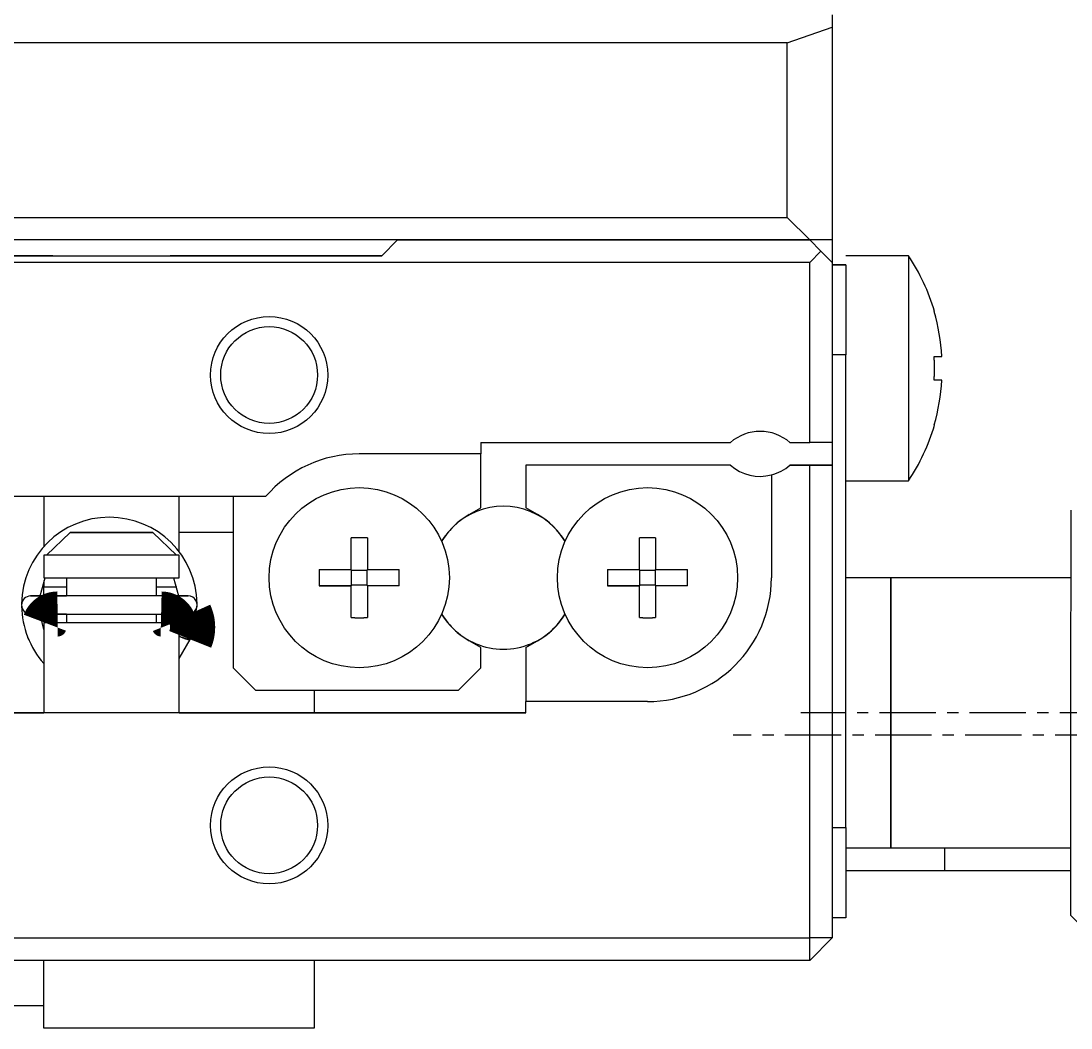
# Model space of a CAD drawing. Extents: x 93 to 296, y 41 to 278.
# Drawn here: x 135.52 to 158.83, y 180.21 to 202.58 of the extents above; entities that cross this region are included whole.
import ezdxf

# ---------------------------------------------------------------- set-up
doc = ezdxf.new("R2010")
doc.units = 0
doc.linetypes.add('CENTER', pattern=[2, 1.25, -0.25, 0.25, -0.25])
doc.layers.get('0').update_dxf_attribs({"linetype": 'CONTINUOUS'})
doc.layers.add('CENTER', color=1, linetype='CENTER')

msp = doc.modelspace()

# ---------------------------------------------------------------- linework, layer by layer
at = {"color": 7, "linetype": 'CONTINUOUS'}
for p, q in [((153.5285324188502, 202.7142195984929), (153.5285274188503, 202.439122598493)), ((152.5285204188502, 202.0948135984929), (153.5285274188503, 202.439122598493)), ((153.5285274188503, 202.439122598493), (153.5284374188502, 197.7142195984929)), ((152.5285204188502, 202.0948135984929), (114.5285204188502, 202.0955365984929)), ((152.5284464188502, 198.2142385984929), (152.5285204188502, 202.0948135984929)), ((114.5284464188502, 198.2149605984929), (152.5284464188502, 198.2142385984929)), ((152.5284464188502, 198.2142385984929), (153.0284374188502, 197.714228598493)), ((143.8784374188502, 197.7144025984929), (123.1784374188502, 197.7147965984929)), ((143.5284304188502, 197.364409598493), (143.8784374188502, 197.7144025984929)), ((143.8784374188502, 197.7144025984929), (143.5284304188502, 197.364409598493)), ((153.0284374188502, 197.714228598493), (143.8784374188502, 197.7144025984929)), ((143.8784374188502, 197.7144025984929), (153.0284374188502, 197.714228598493)), ((153.2784324188502, 197.464224598493), (153.0284374188502, 197.714228598493)), ((153.5284374188502, 197.7142195984929), (153.0284374188502, 197.714228598493)), ((153.2784324188502, 197.464224598493), (153.0284374188502, 197.714228598493)), ((153.5284374188502, 197.7142195984929), (153.5284274188503, 197.2142195984929)), ((153.0284274188502, 197.2142285984929), (153.2784324188502, 197.464224598493)), ((153.5284274188503, 197.2142195984929), (153.2784324188502, 197.464224598493)), ((153.2784324188502, 197.464224598493), (153.5284274188503, 197.2142195984929)), ((153.0284274188502, 197.2142285984929), (114.0284274188503, 197.2149695984929)), ((123.5284304188502, 197.364789598493), (143.5284304188502, 197.364409598493)), ((136.2284354188502, 197.3645485984929), (130.8284254188502, 197.3646505984929)), ((143.5284304188502, 197.364409598493), (138.8284254188502, 197.3644985984929)), ((153.0283514188502, 193.214228598493), (153.0284274188502, 197.2142285984929)), ((153.5284274188503, 197.2142195984929), (153.5283514188503, 193.2142195984929)), ((155.2200884188502, 197.364187598493), (153.8284304188502, 197.3642135984929)), ((155.2200884188502, 197.364187598493), (155.2199934188502, 192.364187598493)), ((153.8284264188502, 197.1642135984929), (153.5284264188502, 197.1642195984929)), ((153.5284264188502, 197.1642195984929), (153.8284264188502, 197.1642135984929)), ((153.8284264188502, 197.1642135984929), (153.8283884188502, 195.1642135984929)), ((155.7909874188502, 196.1227655984929), (155.7978424188502, 196.126109598493)), ((153.8281894188502, 184.664213598493), (153.8283884188502, 195.1642135984929)), ((155.7909684188502, 195.1241765984929), (155.9633404188502, 195.1241735984929)), ((155.9633304188502, 194.604173598493), (155.7909584188502, 194.604176598493)), ((155.9633304188502, 194.604173598493), (155.7909584188502, 194.604176598493)), ((155.7977944188502, 193.602243598493), (155.7909404188502, 193.6055865984929)), ((155.7977944188502, 193.602243598493), (155.7909404188502, 193.6055865984929)), ((145.7283514188502, 193.2143675984929), (145.7283474188503, 192.9643675984929)), ((145.7283514188502, 193.2143675984929), (151.2669144188502, 193.214262598493)), ((152.5897894188502, 193.2142375984929), (153.0283514188502, 193.214228598493)), ((153.5283514188503, 193.2142195984929), (153.0283514188502, 193.214228598493)), ((153.5283514188503, 193.2142195984929), (153.5283424188502, 192.7142195984929)), ((145.7283474188503, 192.9643675984929), (143.0283474188502, 192.964418598493)), ((145.7283244188502, 191.7651735984929), (145.7283474188503, 192.9643675984929)), ((146.7283424188502, 192.7143485984929), (146.7283244188502, 191.7651545984929)), ((151.2669044188502, 192.7142625984929), (146.7283424188502, 192.7143485984929)), ((151.2669044188502, 192.7142625984929), (146.7283424188502, 192.7143485984929)), ((152.5897804188502, 192.714237598493), (153.0283424188502, 192.714228598493)), ((153.0283424188502, 192.714228598493), (152.5897804188502, 192.714237598493)), ((153.0281424188502, 182.2142285984929), (153.0283424188502, 192.714228598493)), ((153.5283424188502, 192.7142195984929), (153.0283424188502, 192.714228598493)), ((153.0283424188502, 192.714228598493), (153.5283424188502, 192.7142195984929)), ((153.5283424188502, 192.7142195984929), (153.5281424188502, 182.2142195984929)), ((152.1783384188502, 192.4959995984929), (152.1782944188502, 190.214244598493)), ((153.8283354188502, 192.3642135984929), (155.2199934188502, 192.364187598493)), ((140.9492664188502, 192.0144585984929), (126.1073914188502, 192.0147405984929)), ((136.0283294188503, 192.014551598493), (136.0283084188502, 190.9063855984929)), ((139.0283054188502, 190.7929295984929), (139.0283294188502, 192.0144945984929)), ((140.2283294188502, 192.0144725984929), (140.2282564188503, 188.214472598493)), ((145.4682264188502, 191.615012598493), (145.7283244188502, 191.7651735984929)), ((146.9884164188502, 191.6149835984929), (146.7283244188502, 191.7651545984929)), ((158.8282374188502, 187.2141185984929), (158.8283234188502, 191.714118598493)), ((145.2497184188502, 191.4643765984929), (145.2479904188502, 191.4643765984929)), ((136.0826214188503, 190.714550598493), (136.6117984188502, 191.2145405984929)), ((138.4448294188503, 191.214505598493), (136.6117984188502, 191.2145405984929)), ((136.6117984188502, 191.2145405984929), (138.4448294188503, 191.214505598493)), ((138.4448294188503, 191.214505598493), (138.9739874188502, 190.7144955984929)), ((140.2283134188502, 191.214472598493), (139.0283134188502, 191.214494598493)), ((142.8482984188502, 190.394422598493), (142.8483114188502, 191.100783598493)), ((143.2083114188502, 191.1007765984929), (143.2082984188502, 190.3944155984929)), ((149.2482984188502, 190.3943005984929), (149.2483114188502, 191.1006625984929)), ((149.6083114188502, 191.1006555984929), (149.6082984188503, 190.394293598493)), ((136.0283044188502, 190.714551598493), (136.0282944188502, 190.2145515984929)), ((136.0826214188503, 190.714550598493), (136.0283044188502, 190.714551598493)), ((138.9739874188502, 190.7144955984929), (136.0826214188503, 190.714550598493)), ((139.0283044188503, 190.7144945984929), (138.9739874188502, 190.7144955984929)), ((139.0282944188502, 190.214494598493), (139.0283044188503, 190.7144945984929)), ((135.9434724188502, 189.8081255984929), (136.0537214188502, 190.2146365984929)), ((136.0282944188502, 190.2145515984929), (139.0282944188502, 190.214494598493)), ((136.5282944188503, 190.214542598493), (136.5282874188502, 189.808060598493)), ((138.5282874188502, 189.808022598493), (138.5282944188503, 190.214504598493)), ((138.9086884188502, 190.214629598493), (139.0195444188502, 189.8080645984929)), ((142.1419364188502, 190.3944355984929), (142.8482984188502, 190.394422598493)), ((142.8586704188503, 190.384049598493), (142.8482984188502, 190.394422598493)), ((142.8586634188502, 190.044794598493), (142.8586704188503, 190.384049598493)), ((142.8586704188503, 190.384049598493), (143.1979254188502, 190.384043598493)), ((143.1979254188502, 190.384043598493), (143.1979194188502, 190.044787598493)), ((143.1979254188502, 190.384043598493), (143.2082984188502, 190.3944155984929)), ((143.2082984188502, 190.3944155984929), (143.9146594188502, 190.3944025984929)), ((148.5419364188502, 190.394314598493), (149.2482984188502, 190.3943005984929)), ((149.2586704188502, 190.3839285984929), (149.2482984188502, 190.3943005984929)), ((149.2586634188502, 190.0446725984929), (149.2586704188502, 190.3839285984929)), ((149.2586704188502, 190.3839285984929), (149.5979254188502, 190.383921598493)), ((149.5979254188502, 190.383921598493), (149.5979194188502, 190.0446665984929)), ((149.5979254188502, 190.383921598493), (149.6082984188503, 190.394293598493)), ((149.6082984188503, 190.394293598493), (150.3146594188502, 190.3942805984929)), ((154.8282944188502, 190.2141945984929), (153.8282944188502, 190.2142135984929)), ((154.8281804188502, 184.214194598493), (154.8282944188502, 190.2141945984929)), ((154.8282944188502, 190.2141945984929), (154.8282374188502, 187.214194598493)), ((158.8282944188502, 190.2141185984929), (154.8282944188502, 190.2141945984929)), ((136.0282874188502, 189.808070598493), (136.0282914188502, 190.0145515984929)), ((136.0282934188502, 190.1486465984929), (136.0282914188502, 190.0145515984929)), ((136.0282914188502, 190.0145515984929), (136.5282914188502, 190.014542598493)), ((136.0282934188502, 190.1490675984929), (136.0282934188502, 190.148907598493)), ((138.5282914188502, 190.0145045984929), (138.9781204188502, 190.0144955984929)), ((142.1419294188502, 190.034435598493), (142.8482914188502, 190.0344225984929)), ((142.8482914188502, 190.0344225984929), (142.1419294188502, 190.034435598493)), ((142.8482784188503, 189.3280605984929), (142.8482914188502, 190.0344225984929)), ((142.8586634188502, 190.044794598493), (142.8482914188502, 190.0344225984929)), ((143.1979194188502, 190.044787598493), (142.8586634188502, 190.044794598493)), ((143.1979194188502, 190.044787598493), (143.2082914188502, 190.0344155984929)), ((143.2082914188502, 190.0344155984929), (143.2082784188502, 189.3280535984929)), ((143.9146524188503, 190.034402598493), (143.2082914188502, 190.0344155984929)), ((143.9146524188503, 190.034402598493), (143.2082914188502, 190.0344155984929)), ((148.5419294188502, 190.0343145984929), (149.2482914188502, 190.034300598493)), ((149.2482914188502, 190.034300598493), (148.5419294188502, 190.0343145984929)), ((149.2482784188502, 189.327939598493), (149.2482914188502, 190.034300598493)), ((149.2586634188502, 190.0446725984929), (149.2482914188502, 190.034300598493)), ((149.5979194188502, 190.0446665984929), (149.2586634188502, 190.0446725984929)), ((149.5979194188502, 190.0446665984929), (149.6082914188502, 190.034293598493)), ((149.6082914188502, 190.034293598493), (149.6082784188502, 189.3279325984929)), ((150.3146524188503, 190.0342805984929), (149.6082914188502, 190.034293598493)), ((150.3146524188503, 190.0342805984929), (149.6082914188502, 190.034293598493)), ((139.2313654188502, 189.808009598493), (135.7313654188502, 189.8080755984929)), ((135.7313654188502, 189.8080755984929), (136.5282874188502, 189.808060598493)), ((138.8813654188502, 189.808015598493), (139.2313654188502, 189.808009598493)), ((139.2703794188502, 188.8352585984929), (139.4298994188502, 189.5837285984929)), ((135.7313574188502, 189.408075598493), (139.2313574188502, 189.4080095984929)), ((136.5282794188503, 189.408060598493), (135.7313574188502, 189.408075598493)), ((136.0279344188502, 189.067065598493), (135.9431514188502, 189.4080125984929)), ((136.5282794188503, 189.408060598493), (136.5282754188502, 189.214542598493)), ((138.5282754188502, 189.214504598493), (138.5282794188503, 189.408022598493)), ((139.2313574188502, 189.4080095984929), (138.8813574188502, 189.408015598493)), ((136.0282754188502, 189.2145515984929), (136.0282374188502, 187.2145515984929)), ((139.0282754188502, 189.2144945984929), (136.0282754188502, 189.2145515984929)), ((136.5282754188502, 189.214542598493), (136.0282754188502, 189.2145515984929)), ((138.5282754188502, 189.214504598493), (136.5282754188502, 189.214542598493)), ((138.5282754188502, 189.214504598493), (136.5282754188502, 189.214542598493)), ((139.0282754188502, 189.2144945984929), (138.5282754188502, 189.214504598493)), ((139.0282374188502, 187.2144945984929), (139.0282754188502, 189.2144945984929)), ((135.6649234188503, 188.904032598493), (135.6652144188502, 188.9031255984929)), ((135.6652144188502, 188.9031255984929), (135.6662724188502, 188.8998655984929)), ((135.6662724188502, 188.8998655984929), (135.6666504188502, 188.898714598493)), ((135.6666504188502, 188.898714598493), (135.6669464188502, 188.897816598493)), ((135.6669464188502, 188.897816598493), (135.6673684188502, 188.896545598493)), ((135.6673684188502, 188.896545598493), (135.6870634188502, 188.8445015984929)), ((135.6871594188502, 188.8487855984929), (135.6867104188502, 188.8461825984929)), ((135.6867104188502, 188.8461825984929), (135.6875724188502, 188.846540598493)), ((135.6876304188503, 188.8465645984929), (135.6877504188503, 188.846614598493)), ((135.6877504188503, 188.846614598493), (135.6879134188502, 188.8466825984929)), ((139.2706914188502, 188.835886598493), (139.0282624188502, 188.908522598493)), ((139.0282814188503, 188.4232275984929), (139.2745874188502, 188.844976598493)), ((145.7282654188502, 188.6635615984929), (145.4681734188502, 188.8137325984929)), ((145.7282654188502, 188.6635615984929), (145.4681734188502, 188.8137325984929)), ((146.9883634188502, 188.8137035984929), (146.7282654188502, 188.663542598493)), ((146.7282654188502, 188.663542598493), (146.9883634188502, 188.8137035984929)), ((145.7282564188503, 188.2143675984929), (145.7282654188502, 188.6635615984929)), ((146.7282654188502, 188.663542598493), (146.7282424188502, 187.4643485984929)), ((140.2282564188503, 188.214472598493), (140.7282474188502, 187.7144625984929)), ((145.2282474188502, 187.7143775984929), (145.7282564188503, 188.2143675984929)), ((140.7282474188502, 187.7144625984929), (145.2282474188502, 187.7143775984929)), ((142.0282474188502, 187.7144375984929), (142.0282374188502, 187.2144375984929)), ((146.7282374188502, 187.2143485984929), (146.7282424188502, 187.4643485984929)), ((149.4282424188502, 187.464297598493), (146.7282424188502, 187.4643485984929)), ((149.4282424188502, 187.464297598493), (146.7282424188502, 187.4643485984929)), ((146.7282374188502, 187.2143485984929), (120.3282374188502, 187.2148505984929)), ((135.0282324188502, 187.2145705984929), (136.0282374188502, 187.2145515984929)), ((139.0282374188502, 187.2144945984929), (146.7282374188502, 187.2143485984929)), ((154.8282374188502, 187.214194598493), (154.8281804188502, 184.214194598493)), ((158.8281524188502, 182.7141185984929), (158.8282374188502, 187.2141185984929)), ((153.8281894188502, 184.664213598493), (153.8281514188502, 182.6642135984929)), ((153.8281804188502, 184.2142135984929), (154.8281804188502, 184.214194598493)), ((154.8281804188502, 184.214194598493), (158.8281804188502, 184.214118598493)), ((156.0281714188502, 183.714166598493), (156.0281804188502, 184.2141715984929)), ((153.8281714188502, 183.714213598493), (156.0281714188502, 183.714171598493)), ((156.0231714188502, 183.714171598493), (156.0281714188502, 183.714171598493)), ((156.0281714188502, 183.714171598493), (158.8281714188502, 183.7141185984929)), ((156.0281714188502, 183.714171598493), (156.0331714188502, 183.714171598493)), ((153.8281514188502, 182.6642135984929), (153.5281514188502, 182.6642195984929)), ((158.8281524188502, 182.7141185984929), (159.3281424188502, 182.214109598493)), ((114.0281424188502, 182.214969598493), (153.0281424188502, 182.2142285984929)), ((153.0281334188502, 181.7142285984929), (153.0281424188502, 182.2142285984929)), ((153.0281334188502, 181.7142285984929), (153.5281424188502, 182.2142195984929)), ((153.5281424188502, 182.2142195984929), (153.0281424188502, 182.2142285984929)), ((153.0281334188502, 181.7142285984929), (114.0281334188502, 181.714969598493)), ((136.0281044188502, 180.2145515984929), (136.0281334188502, 181.7145515984929)), ((142.0281334188502, 181.7144375984929), (142.0281044188502, 180.214437598493)), ((132.5281144188502, 180.714618598493), (136.0281144188502, 180.7145515984929)), ((142.0281044188502, 180.214437598493), (136.0281044188502, 180.2145515984929))]:
    msp.add_line(p, q, dxfattribs=at)
at = {"color": 9, "linetype": 'CONTINUOUS'}
for p, q in [((153.8283884188502, 195.1642135984929), (153.5283884188502, 195.1642195984929)), ((153.5281894188502, 184.6642195984929), (153.8281894188502, 184.664213598493)), ((156.0281714188502, 183.714294598493), (156.0281804188502, 184.213583598493))]:
    msp.add_line(p, q, dxfattribs=at)
at = {"color": 7, "linetype": 'CONTINUOUS', "const_width": 1}
for points in [[(136.0502594188502, 189.214574598493), (136.0516464188502, 189.2182265984929), (136.0573514188502, 189.2319045984929), (136.0637434188503, 189.2452705984929), (136.0708044188502, 189.258292598493), (136.0785134188502, 189.270937598493), (136.0868484188502, 189.2831745984929), (136.0957844188502, 189.2949735984929), (136.1052984188502, 189.3063065984929), (136.1153634188502, 189.3171465984929), (136.1259524188502, 189.327469598493), (136.1370364188502, 189.3372515984929), (136.1485874188502, 189.346470598493), (136.1605754188502, 189.3551075984929), (136.1729694188502, 189.363142598493), (136.1857394188502, 189.3705585984929), (136.1988524188503, 189.3773415984929), (136.2122764188502, 189.3834755984929), (136.2259804188503, 189.388948598493), (136.2399294188503, 189.3937505984929), (136.2540924188502, 189.3978705984929), (136.2684344188502, 189.4013015984929), (136.2829214188503, 189.4040355984929), (136.2975214188502, 189.406068598493), (136.3121994188503, 189.407395598493), (136.3269214188502, 189.4080145984929), (136.3322444188503, 189.408064598493)], [(138.6304704188502, 189.408020598493), (138.6444254188502, 189.407693598493), (138.6591194188502, 189.406658598493), (138.6737454188502, 189.404919598493), (138.6882684188502, 189.4024775984929), (138.7026554188502, 189.3993405984929), (138.7168724188502, 189.395514598493), (138.7308864188502, 189.3910065984929), (138.7446644188502, 189.385827598493), (138.7581744188502, 189.3799885984929), (138.7713854188502, 189.373500598493), (138.7842644188502, 189.3663775984929), (138.7967814188502, 189.3586355984929), (138.8089054188502, 189.350291598493), (138.8206074188502, 189.3413615984929), (138.8318564188502, 189.331865598493), (138.8426264188503, 189.3218255984929), (138.8528874188502, 189.311262598493), (138.8626144188502, 189.3001995984929), (138.8717814188503, 189.288662598493), (138.8803624188502, 189.276678598493), (138.8883354188502, 189.264274598493), (138.8956764188502, 189.2514795984929), (138.9023654188502, 189.2383245984929), (138.9083814188502, 189.224842598493), (138.9124484188502, 189.214520598493)], [(139.2756304188502, 188.8444325984929), (139.2876994188502, 188.874784598493), (139.2988634188502, 188.9073995984929), (139.3083794188502, 188.9405195984929), (139.3162234188502, 188.9740625984929), (139.3223784188502, 189.0079455984929), (139.3268284188502, 189.0420855984929), (139.3295654188502, 189.0763995984929), (139.3305804188503, 189.1108045984929), (139.3298744188502, 189.1452155984929), (139.3274464188502, 189.179550598493), (139.3233044188502, 189.2137235984929), (139.3174574188502, 189.2476535984929), (139.3099194188502, 189.281256598493), (139.3007084188502, 189.3144505984929), (139.2898474188502, 189.3471555984929), (139.2773614188502, 189.3792915984929), (139.2633634188502, 189.4106055984929)]]:
    msp.add_lwpolyline(points, dxfattribs=at)
at = {"color": 7, "linetype": 'CONTINUOUS'}
for points in [[(155.791, 194.604, 0), (155.791, 194.608, 0), (155.791, 194.612, 0), (155.792, 194.616, 0), (155.792, 194.62, 0), (155.792, 194.624, 0), (155.792, 194.629, 0), (155.792, 194.633, 0), (155.793, 194.637, 0), (155.793, 194.641, 0), (155.793, 194.645, 0), (155.793, 194.649, 0), (155.793, 194.653, 0), (155.793, 194.657, 0), (155.794, 194.661, 0), (155.794, 194.665, 0), (155.794, 194.669, 0), (155.794, 194.673, 0), (155.794, 194.677, 0), (155.794, 194.681, 0), (155.795, 194.685, 0), (155.795, 194.689, 0), (155.795, 194.693, 0), (155.795, 194.698, 0), (155.795, 194.702, 0), (155.795, 194.706, 0), (155.795, 194.71, 0), (155.796, 194.714, 0), (155.796, 194.718, 0), (155.796, 194.722, 0), (155.796, 194.726, 0), (155.796, 194.73, 0), (155.796, 194.734, 0), (155.796, 194.738, 0), (155.796, 194.742, 0), (155.796, 194.746, 0), (155.797, 194.75, 0), (155.797, 194.754, 0), (155.797, 194.759, 0), (155.797, 194.763, 0), (155.797, 194.767, 0), (155.797, 194.771, 0), (155.797, 194.775, 0), (155.797, 194.779, 0), (155.797, 194.783, 0), (155.797, 194.787, 0), (155.797, 194.791, 0), (155.797, 194.795, 0), (155.797, 194.799, 0), (155.797, 194.803, 0), (155.797, 194.807, 0), (155.798, 194.811, 0), (155.798, 194.815, 0), (155.798, 194.819, 0), (155.798, 194.824, 0), (155.798, 194.828, 0), (155.798, 194.832, 0), (155.798, 194.836, 0), (155.798, 194.84, 0), (155.798, 194.844, 0), (155.798, 194.848, 0), (155.798, 194.852, 0), (155.798, 194.856, 0), (155.798, 194.86, 0), (155.798, 194.864, 0), (155.798, 194.868, 0), (155.798, 194.872, 0), (155.798, 194.876, 0), (155.798, 194.88, 0), (155.798, 194.884, 0), (155.798, 194.889, 0), (155.798, 194.893, 0), (155.798, 194.897, 0), (155.798, 194.901, 0), (155.798, 194.905, 0), (155.798, 194.909, 0), (155.798, 194.913, 0), (155.798, 194.917, 0), (155.797, 194.921, 0), (155.797, 194.925, 0), (155.797, 194.929, 0), (155.797, 194.933, 0), (155.797, 194.937, 0), (155.797, 194.941, 0), (155.797, 194.945, 0), (155.797, 194.95, 0), (155.797, 194.954, 0), (155.797, 194.958, 0), (155.797, 194.962, 0), (155.797, 194.966, 0), (155.797, 194.97, 0), (155.797, 194.974, 0), (155.797, 194.978, 0), (155.796, 194.982, 0), (155.796, 194.986, 0), (155.796, 194.99, 0), (155.796, 194.994, 0), (155.796, 194.998, 0), (155.796, 195.002, 0), (155.796, 195.006, 0), (155.796, 195.01, 0), (155.796, 195.015, 0), (155.795, 195.019, 0), (155.795, 195.023, 0), (155.795, 195.027, 0), (155.795, 195.031, 0), (155.795, 195.035, 0), (155.795, 195.039, 0), (155.795, 195.043, 0), (155.794, 195.047, 0), (155.794, 195.051, 0), (155.794, 195.055, 0), (155.794, 195.059, 0), (155.794, 195.063, 0), (155.794, 195.067, 0), (155.793, 195.071, 0), (155.793, 195.075, 0), (155.793, 195.08, 0), (155.793, 195.084, 0), (155.793, 195.088, 0), (155.793, 195.092, 0), (155.792, 195.096, 0), (155.792, 195.1, 0), (155.792, 195.104, 0), (155.792, 195.108, 0), (155.792, 195.112, 0), (155.791, 195.116, 0), (155.791, 195.12, 0), (155.791, 195.124, 0)], [(143.208, 191.101, 0), (143.206, 191.101, 0), (143.203, 191.101, 0), (143.2, 191.101, 0), (143.197, 191.101, 0), (143.194, 191.101, 0), (143.191, 191.101, 0), (143.189, 191.101, 0), (143.186, 191.101, 0), (143.183, 191.101, 0), (143.18, 191.101, 0), (143.177, 191.101, 0), (143.175, 191.102, 0), (143.172, 191.102, 0), (143.169, 191.102, 0), (143.166, 191.102, 0), (143.163, 191.102, 0), (143.161, 191.102, 0), (143.158, 191.102, 0), (143.155, 191.102, 0), (143.152, 191.102, 0), (143.149, 191.102, 0), (143.146, 191.102, 0), (143.144, 191.102, 0), (143.141, 191.102, 0), (143.138, 191.102, 0), (143.135, 191.102, 0), (143.132, 191.102, 0), (143.13, 191.102, 0), (143.127, 191.102, 0), (143.124, 191.102, 0), (143.121, 191.102, 0), (143.118, 191.102, 0), (143.116, 191.103, 0), (143.113, 191.103, 0), (143.11, 191.103, 0), (143.107, 191.103, 0), (143.104, 191.103, 0), (143.101, 191.103, 0), (143.099, 191.103, 0), (143.096, 191.103, 0), (143.093, 191.103, 0), (143.09, 191.103, 0), (143.087, 191.103, 0), (143.085, 191.103, 0), (143.082, 191.103, 0), (143.079, 191.103, 0), (143.076, 191.103, 0), (143.073, 191.103, 0), (143.071, 191.103, 0), (143.068, 191.103, 0), (143.065, 191.103, 0), (143.062, 191.103, 0), (143.059, 191.103, 0), (143.056, 191.103, 0), (143.054, 191.103, 0), (143.051, 191.103, 0), (143.048, 191.103, 0), (143.045, 191.103, 0), (143.042, 191.103, 0), (143.04, 191.103, 0), (143.037, 191.103, 0), (143.034, 191.103, 0), (143.031, 191.103, 0), (143.028, 191.103, 0), (143.025, 191.103, 0), (143.023, 191.103, 0), (143.02, 191.103, 0), (143.017, 191.103, 0), (143.014, 191.103, 0), (143.011, 191.103, 0), (143.009, 191.103, 0), (143.006, 191.103, 0), (143.003, 191.103, 0), (143, 191.103, 0), (142.997, 191.103, 0), (142.995, 191.103, 0), (142.992, 191.103, 0), (142.989, 191.103, 0), (142.986, 191.103, 0), (142.983, 191.103, 0), (142.98, 191.103, 0), (142.978, 191.103, 0), (142.975, 191.103, 0), (142.972, 191.103, 0), (142.969, 191.103, 0), (142.966, 191.103, 0), (142.964, 191.103, 0), (142.961, 191.103, 0), (142.958, 191.103, 0), (142.955, 191.103, 0), (142.952, 191.103, 0), (142.95, 191.103, 0), (142.947, 191.103, 0), (142.944, 191.103, 0), (142.941, 191.103, 0), (142.938, 191.102, 0), (142.935, 191.102, 0), (142.933, 191.102, 0), (142.93, 191.102, 0), (142.927, 191.102, 0), (142.924, 191.102, 0), (142.921, 191.102, 0), (142.919, 191.102, 0), (142.916, 191.102, 0), (142.913, 191.102, 0), (142.91, 191.102, 0), (142.907, 191.102, 0), (142.905, 191.102, 0), (142.902, 191.102, 0), (142.899, 191.102, 0), (142.896, 191.102, 0), (142.893, 191.102, 0), (142.89, 191.102, 0), (142.888, 191.102, 0), (142.885, 191.102, 0), (142.882, 191.102, 0), (142.879, 191.101, 0), (142.876, 191.101, 0), (142.874, 191.101, 0), (142.871, 191.101, 0), (142.868, 191.101, 0), (142.865, 191.101, 0), (142.862, 191.101, 0), (142.86, 191.101, 0), (142.857, 191.101, 0), (142.854, 191.101, 0), (142.851, 191.101, 0), (142.848, 191.101, 0)], [(149.608, 191.101, 0), (149.606, 191.101, 0), (149.603, 191.101, 0), (149.6, 191.101, 0), (149.597, 191.101, 0), (149.594, 191.101, 0), (149.591, 191.101, 0), (149.589, 191.101, 0), (149.586, 191.101, 0), (149.583, 191.101, 0), (149.58, 191.101, 0), (149.577, 191.101, 0), (149.575, 191.101, 0), (149.572, 191.101, 0), (149.569, 191.102, 0), (149.566, 191.102, 0), (149.563, 191.102, 0), (149.561, 191.102, 0), (149.558, 191.102, 0), (149.555, 191.102, 0), (149.552, 191.102, 0), (149.549, 191.102, 0), (149.546, 191.102, 0), (149.544, 191.102, 0), (149.541, 191.102, 0), (149.538, 191.102, 0), (149.535, 191.102, 0), (149.532, 191.102, 0), (149.53, 191.102, 0), (149.527, 191.102, 0), (149.524, 191.102, 0), (149.521, 191.102, 0), (149.518, 191.102, 0), (149.516, 191.102, 0), (149.513, 191.102, 0), (149.51, 191.102, 0), (149.507, 191.102, 0), (149.504, 191.103, 0), (149.501, 191.103, 0), (149.499, 191.103, 0), (149.496, 191.103, 0), (149.493, 191.103, 0), (149.49, 191.103, 0), (149.487, 191.103, 0), (149.485, 191.103, 0), (149.482, 191.103, 0), (149.479, 191.103, 0), (149.476, 191.103, 0), (149.473, 191.103, 0), (149.471, 191.103, 0), (149.468, 191.103, 0), (149.465, 191.103, 0), (149.462, 191.103, 0), (149.459, 191.103, 0), (149.456, 191.103, 0), (149.454, 191.103, 0), (149.451, 191.103, 0), (149.448, 191.103, 0), (149.445, 191.103, 0), (149.442, 191.103, 0), (149.44, 191.103, 0), (149.437, 191.103, 0), (149.434, 191.103, 0), (149.431, 191.103, 0), (149.428, 191.103, 0), (149.425, 191.103, 0), (149.423, 191.103, 0), (149.42, 191.103, 0), (149.417, 191.103, 0), (149.414, 191.103, 0), (149.411, 191.103, 0), (149.409, 191.103, 0), (149.406, 191.103, 0), (149.403, 191.103, 0), (149.4, 191.103, 0), (149.397, 191.103, 0), (149.395, 191.103, 0), (149.392, 191.103, 0), (149.389, 191.103, 0), (149.386, 191.103, 0), (149.383, 191.103, 0), (149.38, 191.103, 0), (149.378, 191.103, 0), (149.375, 191.103, 0), (149.372, 191.103, 0), (149.369, 191.103, 0), (149.366, 191.103, 0), (149.364, 191.103, 0), (149.361, 191.103, 0), (149.358, 191.103, 0), (149.355, 191.103, 0), (149.352, 191.103, 0), (149.35, 191.102, 0), (149.347, 191.102, 0), (149.344, 191.102, 0), (149.341, 191.102, 0), (149.338, 191.102, 0), (149.335, 191.102, 0), (149.333, 191.102, 0), (149.33, 191.102, 0), (149.327, 191.102, 0), (149.324, 191.102, 0), (149.321, 191.102, 0), (149.319, 191.102, 0), (149.316, 191.102, 0), (149.313, 191.102, 0), (149.31, 191.102, 0), (149.307, 191.102, 0), (149.305, 191.102, 0), (149.302, 191.102, 0), (149.299, 191.102, 0), (149.296, 191.102, 0), (149.293, 191.102, 0), (149.29, 191.102, 0), (149.288, 191.102, 0), (149.285, 191.101, 0), (149.282, 191.101, 0), (149.279, 191.101, 0), (149.276, 191.101, 0), (149.274, 191.101, 0), (149.271, 191.101, 0), (149.268, 191.101, 0), (149.265, 191.101, 0), (149.262, 191.101, 0), (149.26, 191.101, 0), (149.257, 191.101, 0), (149.254, 191.101, 0), (149.251, 191.101, 0), (149.248, 191.101, 0)], [(142.142, 190.394, 0), (142.142, 190.392, 0), (142.142, 190.389, 0), (142.142, 190.386, 0), (142.142, 190.383, 0), (142.142, 190.38, 0), (142.142, 190.378, 0), (142.141, 190.375, 0), (142.141, 190.372, 0), (142.141, 190.369, 0), (142.141, 190.366, 0), (142.141, 190.364, 0), (142.141, 190.361, 0), (142.141, 190.358, 0), (142.141, 190.355, 0), (142.141, 190.352, 0), (142.141, 190.349, 0), (142.141, 190.347, 0), (142.141, 190.344, 0), (142.141, 190.341, 0), (142.141, 190.338, 0), (142.141, 190.335, 0), (142.141, 190.333, 0), (142.141, 190.33, 0), (142.141, 190.327, 0), (142.141, 190.324, 0), (142.14, 190.321, 0), (142.14, 190.319, 0), (142.14, 190.316, 0), (142.14, 190.313, 0), (142.14, 190.31, 0), (142.14, 190.307, 0), (142.14, 190.304, 0), (142.14, 190.302, 0), (142.14, 190.299, 0), (142.14, 190.296, 0), (142.14, 190.293, 0), (142.14, 190.29, 0), (142.14, 190.288, 0), (142.14, 190.285, 0), (142.14, 190.282, 0), (142.14, 190.279, 0), (142.14, 190.276, 0), (142.14, 190.274, 0), (142.14, 190.271, 0), (142.14, 190.268, 0), (142.14, 190.265, 0), (142.14, 190.262, 0), (142.14, 190.259, 0), (142.14, 190.257, 0), (142.14, 190.254, 0), (142.14, 190.251, 0), (142.14, 190.248, 0), (142.14, 190.245, 0), (142.14, 190.243, 0), (142.14, 190.24, 0), (142.14, 190.237, 0), (142.14, 190.234, 0), (142.14, 190.231, 0), (142.14, 190.229, 0), (142.14, 190.226, 0), (142.14, 190.223, 0), (142.14, 190.22, 0), (142.14, 190.217, 0), (142.14, 190.214, 0), (142.14, 190.212, 0), (142.14, 190.209, 0), (142.14, 190.206, 0), (142.14, 190.203, 0), (142.14, 190.2, 0), (142.14, 190.198, 0), (142.14, 190.195, 0), (142.14, 190.192, 0), (142.14, 190.189, 0), (142.14, 190.186, 0), (142.14, 190.183, 0), (142.14, 190.181, 0), (142.14, 190.178, 0), (142.14, 190.175, 0), (142.14, 190.172, 0), (142.14, 190.169, 0), (142.14, 190.167, 0), (142.14, 190.164, 0), (142.14, 190.161, 0), (142.14, 190.158, 0), (142.14, 190.155, 0), (142.14, 190.153, 0), (142.14, 190.15, 0), (142.14, 190.147, 0), (142.14, 190.144, 0), (142.14, 190.141, 0), (142.14, 190.138, 0), (142.14, 190.136, 0), (142.14, 190.133, 0), (142.14, 190.13, 0), (142.14, 190.127, 0), (142.14, 190.124, 0), (142.14, 190.122, 0), (142.14, 190.119, 0), (142.14, 190.116, 0), (142.14, 190.113, 0), (142.14, 190.11, 0), (142.14, 190.108, 0), (142.141, 190.105, 0), (142.141, 190.102, 0), (142.141, 190.099, 0), (142.141, 190.096, 0), (142.141, 190.093, 0), (142.141, 190.091, 0), (142.141, 190.088, 0), (142.141, 190.085, 0), (142.141, 190.082, 0), (142.141, 190.079, 0), (142.141, 190.077, 0), (142.141, 190.074, 0), (142.141, 190.071, 0), (142.141, 190.068, 0), (142.141, 190.065, 0), (142.141, 190.063, 0), (142.141, 190.06, 0), (142.141, 190.057, 0), (142.141, 190.054, 0), (142.142, 190.051, 0), (142.142, 190.048, 0), (142.142, 190.046, 0), (142.142, 190.043, 0), (142.142, 190.04, 0), (142.142, 190.037, 0), (142.142, 190.034, 0)], [(143.915, 190.034, 0), (143.915, 190.037, 0), (143.915, 190.04, 0), (143.915, 190.043, 0), (143.915, 190.046, 0), (143.915, 190.048, 0), (143.915, 190.051, 0), (143.915, 190.054, 0), (143.915, 190.057, 0), (143.915, 190.06, 0), (143.915, 190.063, 0), (143.915, 190.065, 0), (143.915, 190.068, 0), (143.915, 190.071, 0), (143.916, 190.074, 0), (143.916, 190.077, 0), (143.916, 190.079, 0), (143.916, 190.082, 0), (143.916, 190.085, 0), (143.916, 190.088, 0), (143.916, 190.091, 0), (143.916, 190.093, 0), (143.916, 190.096, 0), (143.916, 190.099, 0), (143.916, 190.102, 0), (143.916, 190.105, 0), (143.916, 190.107, 0), (143.916, 190.11, 0), (143.916, 190.113, 0), (143.916, 190.116, 0), (143.916, 190.119, 0), (143.916, 190.122, 0), (143.916, 190.124, 0), (143.916, 190.127, 0), (143.916, 190.13, 0), (143.916, 190.133, 0), (143.916, 190.136, 0), (143.917, 190.138, 0), (143.917, 190.141, 0), (143.917, 190.144, 0), (143.917, 190.147, 0), (143.917, 190.15, 0), (143.917, 190.152, 0), (143.917, 190.155, 0), (143.917, 190.158, 0), (143.917, 190.161, 0), (143.917, 190.164, 0), (143.917, 190.167, 0), (143.917, 190.169, 0), (143.917, 190.172, 0), (143.917, 190.175, 0), (143.917, 190.178, 0), (143.917, 190.181, 0), (143.917, 190.183, 0), (143.917, 190.186, 0), (143.917, 190.189, 0), (143.917, 190.192, 0), (143.917, 190.195, 0), (143.917, 190.198, 0), (143.917, 190.2, 0), (143.917, 190.203, 0), (143.917, 190.206, 0), (143.917, 190.209, 0), (143.917, 190.212, 0), (143.917, 190.214, 0), (143.917, 190.217, 0), (143.917, 190.22, 0), (143.917, 190.223, 0), (143.917, 190.226, 0), (143.917, 190.228, 0), (143.917, 190.231, 0), (143.917, 190.234, 0), (143.917, 190.237, 0), (143.917, 190.24, 0), (143.917, 190.243, 0), (143.917, 190.245, 0), (143.917, 190.248, 0), (143.917, 190.251, 0), (143.917, 190.254, 0), (143.917, 190.257, 0), (143.917, 190.259, 0), (143.917, 190.262, 0), (143.917, 190.265, 0), (143.917, 190.268, 0), (143.917, 190.271, 0), (143.917, 190.273, 0), (143.917, 190.276, 0), (143.917, 190.279, 0), (143.917, 190.282, 0), (143.917, 190.285, 0), (143.917, 190.288, 0), (143.917, 190.29, 0), (143.916, 190.293, 0), (143.916, 190.296, 0), (143.916, 190.299, 0), (143.916, 190.302, 0), (143.916, 190.304, 0), (143.916, 190.307, 0), (143.916, 190.31, 0), (143.916, 190.313, 0), (143.916, 190.316, 0), (143.916, 190.319, 0), (143.916, 190.321, 0), (143.916, 190.324, 0), (143.916, 190.327, 0), (143.916, 190.33, 0), (143.916, 190.333, 0), (143.916, 190.335, 0), (143.916, 190.338, 0), (143.916, 190.341, 0), (143.916, 190.344, 0), (143.916, 190.347, 0), (143.916, 190.349, 0), (143.916, 190.352, 0), (143.916, 190.355, 0), (143.915, 190.358, 0), (143.915, 190.361, 0), (143.915, 190.363, 0), (143.915, 190.366, 0), (143.915, 190.369, 0), (143.915, 190.372, 0), (143.915, 190.375, 0), (143.915, 190.378, 0), (143.915, 190.38, 0), (143.915, 190.383, 0), (143.915, 190.386, 0), (143.915, 190.389, 0), (143.915, 190.392, 0), (143.915, 190.394, 0)], [(148.542, 190.394, 0), (148.542, 190.392, 0), (148.542, 190.389, 0), (148.542, 190.386, 0), (148.542, 190.383, 0), (148.542, 190.38, 0), (148.542, 190.377, 0), (148.541, 190.375, 0), (148.541, 190.372, 0), (148.541, 190.369, 0), (148.541, 190.366, 0), (148.541, 190.363, 0), (148.541, 190.361, 0), (148.541, 190.358, 0), (148.541, 190.355, 0), (148.541, 190.352, 0), (148.541, 190.349, 0), (148.541, 190.347, 0), (148.541, 190.344, 0), (148.541, 190.341, 0), (148.541, 190.338, 0), (148.541, 190.335, 0), (148.541, 190.332, 0), (148.541, 190.33, 0), (148.541, 190.327, 0), (148.541, 190.324, 0), (148.54, 190.321, 0), (148.54, 190.318, 0), (148.54, 190.316, 0), (148.54, 190.313, 0), (148.54, 190.31, 0), (148.54, 190.307, 0), (148.54, 190.304, 0), (148.54, 190.302, 0), (148.54, 190.299, 0), (148.54, 190.296, 0), (148.54, 190.293, 0), (148.54, 190.29, 0), (148.54, 190.287, 0), (148.54, 190.285, 0), (148.54, 190.282, 0), (148.54, 190.279, 0), (148.54, 190.276, 0), (148.54, 190.273, 0), (148.54, 190.271, 0), (148.54, 190.268, 0), (148.54, 190.265, 0), (148.54, 190.262, 0), (148.54, 190.259, 0), (148.54, 190.257, 0), (148.54, 190.254, 0), (148.54, 190.251, 0), (148.54, 190.248, 0), (148.54, 190.245, 0), (148.54, 190.242, 0), (148.54, 190.24, 0), (148.54, 190.237, 0), (148.54, 190.234, 0), (148.54, 190.231, 0), (148.54, 190.228, 0), (148.54, 190.226, 0), (148.54, 190.223, 0), (148.54, 190.22, 0), (148.54, 190.217, 0), (148.54, 190.214, 0), (148.54, 190.211, 0), (148.54, 190.209, 0), (148.54, 190.206, 0), (148.54, 190.203, 0), (148.54, 190.2, 0), (148.54, 190.197, 0), (148.54, 190.195, 0), (148.54, 190.192, 0), (148.54, 190.189, 0), (148.54, 190.186, 0), (148.54, 190.183, 0), (148.54, 190.181, 0), (148.54, 190.178, 0), (148.54, 190.175, 0), (148.54, 190.172, 0), (148.54, 190.169, 0), (148.54, 190.166, 0), (148.54, 190.164, 0), (148.54, 190.161, 0), (148.54, 190.158, 0), (148.54, 190.155, 0), (148.54, 190.152, 0), (148.54, 190.15, 0), (148.54, 190.147, 0), (148.54, 190.144, 0), (148.54, 190.141, 0), (148.54, 190.138, 0), (148.54, 190.136, 0), (148.54, 190.133, 0), (148.54, 190.13, 0), (148.54, 190.127, 0), (148.54, 190.124, 0), (148.54, 190.121, 0), (148.54, 190.119, 0), (148.54, 190.116, 0), (148.54, 190.113, 0), (148.54, 190.11, 0), (148.54, 190.107, 0), (148.541, 190.105, 0), (148.541, 190.102, 0), (148.541, 190.099, 0), (148.541, 190.096, 0), (148.541, 190.093, 0), (148.541, 190.091, 0), (148.541, 190.088, 0), (148.541, 190.085, 0), (148.541, 190.082, 0), (148.541, 190.079, 0), (148.541, 190.076, 0), (148.541, 190.074, 0), (148.541, 190.071, 0), (148.541, 190.068, 0), (148.541, 190.065, 0), (148.541, 190.062, 0), (148.541, 190.06, 0), (148.541, 190.057, 0), (148.541, 190.054, 0), (148.542, 190.051, 0), (148.542, 190.048, 0), (148.542, 190.046, 0), (148.542, 190.043, 0), (148.542, 190.04, 0), (148.542, 190.037, 0), (148.542, 190.034, 0)], [(150.315, 190.034, 0), (150.315, 190.037, 0), (150.315, 190.04, 0), (150.315, 190.043, 0), (150.315, 190.046, 0), (150.315, 190.048, 0), (150.315, 190.051, 0), (150.315, 190.054, 0), (150.315, 190.057, 0), (150.315, 190.06, 0), (150.315, 190.062, 0), (150.315, 190.065, 0), (150.315, 190.068, 0), (150.315, 190.071, 0), (150.316, 190.074, 0), (150.316, 190.076, 0), (150.316, 190.079, 0), (150.316, 190.082, 0), (150.316, 190.085, 0), (150.316, 190.088, 0), (150.316, 190.09, 0), (150.316, 190.093, 0), (150.316, 190.096, 0), (150.316, 190.099, 0), (150.316, 190.102, 0), (150.316, 190.105, 0), (150.316, 190.107, 0), (150.316, 190.11, 0), (150.316, 190.113, 0), (150.316, 190.116, 0), (150.316, 190.119, 0), (150.316, 190.121, 0), (150.316, 190.124, 0), (150.316, 190.127, 0), (150.316, 190.13, 0), (150.316, 190.133, 0), (150.316, 190.135, 0), (150.317, 190.138, 0), (150.317, 190.141, 0), (150.317, 190.144, 0), (150.317, 190.147, 0), (150.317, 190.15, 0), (150.317, 190.152, 0), (150.317, 190.155, 0), (150.317, 190.158, 0), (150.317, 190.161, 0), (150.317, 190.164, 0), (150.317, 190.166, 0), (150.317, 190.169, 0), (150.317, 190.172, 0), (150.317, 190.175, 0), (150.317, 190.178, 0), (150.317, 190.181, 0), (150.317, 190.183, 0), (150.317, 190.186, 0), (150.317, 190.189, 0), (150.317, 190.192, 0), (150.317, 190.195, 0), (150.317, 190.197, 0), (150.317, 190.2, 0), (150.317, 190.203, 0), (150.317, 190.206, 0), (150.317, 190.209, 0), (150.317, 190.211, 0), (150.317, 190.214, 0), (150.317, 190.217, 0), (150.317, 190.22, 0), (150.317, 190.223, 0), (150.317, 190.226, 0), (150.317, 190.228, 0), (150.317, 190.231, 0), (150.317, 190.234, 0), (150.317, 190.237, 0), (150.317, 190.24, 0), (150.317, 190.242, 0), (150.317, 190.245, 0), (150.317, 190.248, 0), (150.317, 190.251, 0), (150.317, 190.254, 0), (150.317, 190.256, 0), (150.317, 190.259, 0), (150.317, 190.262, 0), (150.317, 190.265, 0), (150.317, 190.268, 0), (150.317, 190.271, 0), (150.317, 190.273, 0), (150.317, 190.276, 0), (150.317, 190.279, 0), (150.317, 190.282, 0), (150.317, 190.285, 0), (150.317, 190.287, 0), (150.317, 190.29, 0), (150.316, 190.293, 0), (150.316, 190.296, 0), (150.316, 190.299, 0), (150.316, 190.302, 0), (150.316, 190.304, 0), (150.316, 190.307, 0), (150.316, 190.31, 0), (150.316, 190.313, 0), (150.316, 190.316, 0), (150.316, 190.318, 0), (150.316, 190.321, 0), (150.316, 190.324, 0), (150.316, 190.327, 0), (150.316, 190.33, 0), (150.316, 190.332, 0), (150.316, 190.335, 0), (150.316, 190.338, 0), (150.316, 190.341, 0), (150.316, 190.344, 0), (150.316, 190.347, 0), (150.316, 190.349, 0), (150.316, 190.352, 0), (150.316, 190.355, 0), (150.315, 190.358, 0), (150.315, 190.361, 0), (150.315, 190.363, 0), (150.315, 190.366, 0), (150.315, 190.369, 0), (150.315, 190.372, 0), (150.315, 190.375, 0), (150.315, 190.377, 0), (150.315, 190.38, 0), (150.315, 190.383, 0), (150.315, 190.386, 0), (150.315, 190.389, 0), (150.315, 190.391, 0), (150.315, 190.394, 0)], [(142.848, 189.328, 0), (142.851, 189.328, 0), (142.854, 189.328, 0), (142.857, 189.328, 0), (142.86, 189.328, 0), (142.862, 189.328, 0), (142.865, 189.328, 0), (142.868, 189.328, 0), (142.871, 189.328, 0), (142.874, 189.327, 0), (142.876, 189.327, 0), (142.879, 189.327, 0), (142.882, 189.327, 0), (142.885, 189.327, 0), (142.888, 189.327, 0), (142.89, 189.327, 0), (142.893, 189.327, 0), (142.896, 189.327, 0), (142.899, 189.327, 0), (142.902, 189.327, 0), (142.904, 189.327, 0), (142.907, 189.327, 0), (142.91, 189.327, 0), (142.913, 189.327, 0), (142.916, 189.327, 0), (142.919, 189.327, 0), (142.921, 189.327, 0), (142.924, 189.327, 0), (142.927, 189.327, 0), (142.93, 189.326, 0), (142.933, 189.326, 0), (142.935, 189.326, 0), (142.938, 189.326, 0), (142.941, 189.326, 0), (142.944, 189.326, 0), (142.947, 189.326, 0), (142.949, 189.326, 0), (142.952, 189.326, 0), (142.955, 189.326, 0), (142.958, 189.326, 0), (142.961, 189.326, 0), (142.964, 189.326, 0), (142.966, 189.326, 0), (142.969, 189.326, 0), (142.972, 189.326, 0), (142.975, 189.326, 0), (142.978, 189.326, 0), (142.98, 189.326, 0), (142.983, 189.326, 0), (142.986, 189.326, 0), (142.989, 189.326, 0), (142.992, 189.326, 0), (142.995, 189.326, 0), (142.997, 189.326, 0), (143, 189.326, 0), (143.003, 189.326, 0), (143.006, 189.326, 0), (143.009, 189.326, 0), (143.011, 189.326, 0), (143.014, 189.326, 0), (143.017, 189.326, 0), (143.02, 189.326, 0), (143.023, 189.326, 0), (143.025, 189.326, 0), (143.028, 189.326, 0), (143.031, 189.326, 0), (143.034, 189.326, 0), (143.037, 189.326, 0), (143.04, 189.326, 0), (143.042, 189.326, 0), (143.045, 189.326, 0), (143.048, 189.326, 0), (143.051, 189.326, 0), (143.054, 189.326, 0), (143.056, 189.326, 0), (143.059, 189.326, 0), (143.062, 189.326, 0), (143.065, 189.326, 0), (143.068, 189.326, 0), (143.07, 189.326, 0), (143.073, 189.326, 0), (143.076, 189.326, 0), (143.079, 189.326, 0), (143.082, 189.326, 0), (143.085, 189.326, 0), (143.087, 189.326, 0), (143.09, 189.326, 0), (143.093, 189.326, 0), (143.096, 189.326, 0), (143.099, 189.326, 0), (143.101, 189.326, 0), (143.104, 189.326, 0), (143.107, 189.326, 0), (143.11, 189.326, 0), (143.113, 189.326, 0), (143.116, 189.326, 0), (143.118, 189.326, 0), (143.121, 189.326, 0), (143.124, 189.326, 0), (143.127, 189.326, 0), (143.13, 189.327, 0), (143.132, 189.327, 0), (143.135, 189.327, 0), (143.138, 189.327, 0), (143.141, 189.327, 0), (143.144, 189.327, 0), (143.146, 189.327, 0), (143.149, 189.327, 0), (143.152, 189.327, 0), (143.155, 189.327, 0), (143.158, 189.327, 0), (143.16, 189.327, 0), (143.163, 189.327, 0), (143.166, 189.327, 0), (143.169, 189.327, 0), (143.172, 189.327, 0), (143.175, 189.327, 0), (143.177, 189.327, 0), (143.18, 189.327, 0), (143.183, 189.327, 0), (143.186, 189.328, 0), (143.189, 189.328, 0), (143.191, 189.328, 0), (143.194, 189.328, 0), (143.197, 189.328, 0), (143.2, 189.328, 0), (143.203, 189.328, 0), (143.205, 189.328, 0), (143.208, 189.328, 0)], [(149.248, 189.328, 0), (149.251, 189.328, 0), (149.254, 189.328, 0), (149.257, 189.328, 0), (149.26, 189.328, 0), (149.262, 189.328, 0), (149.265, 189.328, 0), (149.268, 189.327, 0), (149.271, 189.327, 0), (149.274, 189.327, 0), (149.276, 189.327, 0), (149.279, 189.327, 0), (149.282, 189.327, 0), (149.285, 189.327, 0), (149.288, 189.327, 0), (149.29, 189.327, 0), (149.293, 189.327, 0), (149.296, 189.327, 0), (149.299, 189.327, 0), (149.302, 189.327, 0), (149.304, 189.327, 0), (149.307, 189.327, 0), (149.31, 189.327, 0), (149.313, 189.327, 0), (149.316, 189.327, 0), (149.319, 189.327, 0), (149.321, 189.326, 0), (149.324, 189.326, 0), (149.327, 189.326, 0), (149.33, 189.326, 0), (149.333, 189.326, 0), (149.335, 189.326, 0), (149.338, 189.326, 0), (149.341, 189.326, 0), (149.344, 189.326, 0), (149.347, 189.326, 0), (149.349, 189.326, 0), (149.352, 189.326, 0), (149.355, 189.326, 0), (149.358, 189.326, 0), (149.361, 189.326, 0), (149.364, 189.326, 0), (149.366, 189.326, 0), (149.369, 189.326, 0), (149.372, 189.326, 0), (149.375, 189.326, 0), (149.378, 189.326, 0), (149.38, 189.326, 0), (149.383, 189.326, 0), (149.386, 189.326, 0), (149.389, 189.326, 0), (149.392, 189.326, 0), (149.395, 189.326, 0), (149.397, 189.326, 0), (149.4, 189.326, 0), (149.403, 189.326, 0), (149.406, 189.326, 0), (149.409, 189.326, 0), (149.411, 189.326, 0), (149.414, 189.326, 0), (149.417, 189.326, 0), (149.42, 189.326, 0), (149.423, 189.326, 0), (149.425, 189.326, 0), (149.428, 189.326, 0), (149.431, 189.326, 0), (149.434, 189.326, 0), (149.437, 189.326, 0), (149.44, 189.326, 0), (149.442, 189.326, 0), (149.445, 189.326, 0), (149.448, 189.326, 0), (149.451, 189.326, 0), (149.454, 189.326, 0), (149.456, 189.326, 0), (149.459, 189.326, 0), (149.462, 189.326, 0), (149.465, 189.326, 0), (149.468, 189.326, 0), (149.47, 189.326, 0), (149.473, 189.326, 0), (149.476, 189.326, 0), (149.479, 189.326, 0), (149.482, 189.326, 0), (149.485, 189.326, 0), (149.487, 189.326, 0), (149.49, 189.326, 0), (149.493, 189.326, 0), (149.496, 189.326, 0), (149.499, 189.326, 0), (149.501, 189.326, 0), (149.504, 189.326, 0), (149.507, 189.326, 0), (149.51, 189.326, 0), (149.513, 189.326, 0), (149.516, 189.326, 0), (149.518, 189.326, 0), (149.521, 189.326, 0), (149.524, 189.326, 0), (149.527, 189.326, 0), (149.53, 189.326, 0), (149.532, 189.326, 0), (149.535, 189.326, 0), (149.538, 189.327, 0), (149.541, 189.327, 0), (149.544, 189.327, 0), (149.546, 189.327, 0), (149.549, 189.327, 0), (149.552, 189.327, 0), (149.555, 189.327, 0), (149.558, 189.327, 0), (149.56, 189.327, 0), (149.563, 189.327, 0), (149.566, 189.327, 0), (149.569, 189.327, 0), (149.572, 189.327, 0), (149.575, 189.327, 0), (149.577, 189.327, 0), (149.58, 189.327, 0), (149.583, 189.327, 0), (149.586, 189.327, 0), (149.589, 189.327, 0), (149.591, 189.328, 0), (149.594, 189.328, 0), (149.597, 189.328, 0), (149.6, 189.328, 0), (149.603, 189.328, 0), (149.605, 189.328, 0), (149.608, 189.328, 0)], [(135.687, 188.846, 0), (135.687, 188.846, 0), (135.687, 188.846, 0), (135.687, 188.846, 0), (135.687, 188.846, 0), (135.687, 188.846, 0), (135.687, 188.846, 0), (135.687, 188.846, 0), (135.687, 188.846, 0), (135.687, 188.846, 0), (135.687, 188.846, 0), (135.687, 188.846, 0), (135.687, 188.846, 0), (135.687, 188.846, 0), (135.687, 188.846, 0), (135.687, 188.846, 0), (135.687, 188.846, 0), (135.687, 188.846, 0), (135.687, 188.846, 0), (135.687, 188.846, 0), (135.687, 188.846, 0), (135.687, 188.846, 0), (135.687, 188.846, 0), (135.687, 188.846, 0), (135.687, 188.846, 0), (135.687, 188.846, 0), (135.687, 188.846, 0), (135.687, 188.846, 0), (135.687, 188.846, 0), (135.687, 188.846, 0), (135.687, 188.846, 0), (135.687, 188.846, 0), (135.687, 188.846, 0), (135.687, 188.846, 0), (135.687, 188.846, 0), (135.687, 188.846, 0), (135.687, 188.846, 0), (135.687, 188.846, 0), (135.687, 188.846, 0), (135.687, 188.846, 0), (135.687, 188.846, 0), (135.687, 188.846, 0), (135.687, 188.846, 0), (135.687, 188.846, 0), (135.687, 188.846, 0), (135.687, 188.846, 0), (135.687, 188.846, 0), (135.687, 188.846, 0), (135.687, 188.846, 0), (135.687, 188.846, 0), (135.687, 188.845, 0), (135.687, 188.845, 0), (135.687, 188.845, 0), (135.687, 188.845, 0), (135.687, 188.845, 0), (135.687, 188.845, 0), (135.687, 188.845, 0), (135.687, 188.845, 0), (135.687, 188.845, 0), (135.687, 188.845, 0), (135.687, 188.845, 0), (135.687, 188.845, 0), (135.687, 188.845, 0), (135.687, 188.845, 0), (135.687, 188.845, 0), (135.687, 188.845, 0), (135.687, 188.845, 0), (135.687, 188.845, 0), (135.687, 188.845, 0), (135.687, 188.845, 0), (135.687, 188.845, 0), (135.687, 188.845, 0), (135.687, 188.845, 0), (135.687, 188.845, 0), (135.687, 188.845, 0), (135.687, 188.845, 0), (135.687, 188.845, 0), (135.687, 188.845, 0), (135.687, 188.845, 0), (135.687, 188.845, 0), (135.687, 188.845, 0), (135.687, 188.845, 0), (135.687, 188.845, 0), (135.687, 188.845, 0), (135.687, 188.845, 0), (135.687, 188.845, 0), (135.687, 188.845, 0), (135.687, 188.845, 0), (135.687, 188.845, 0), (135.687, 188.845, 0), (135.687, 188.845, 0), (135.687, 188.845, 0), (135.687, 188.845, 0), (135.687, 188.845, 0), (135.687, 188.845, 0), (135.687, 188.845, 0), (135.687, 188.845, 0), (135.687, 188.845, 0), (135.687, 188.845, 0), (135.687, 188.845, 0), (135.687, 188.845, 0), (135.687, 188.845, 0), (135.687, 188.845, 0), (135.687, 188.845, 0), (135.687, 188.845, 0), (135.687, 188.845, 0), (135.687, 188.845, 0), (135.687, 188.845, 0), (135.687, 188.845, 0), (135.687, 188.845, 0), (135.687, 188.845, 0), (135.687, 188.845, 0), (135.687, 188.845, 0), (135.687, 188.845, 0), (135.687, 188.845, 0), (135.687, 188.845, 0), (135.687, 188.845, 0), (135.687, 188.845, 0), (135.687, 188.845, 0), (135.687, 188.845, 0), (135.687, 188.845, 0), (135.687, 188.845, 0), (135.687, 188.845, 0), (135.687, 188.845, 0), (135.687, 188.845, 0), (135.687, 188.845, 0), (135.687, 188.845, 0), (135.687, 188.845, 0), (135.687, 188.845, 0)], [(135.687, 188.845, 0), (135.687, 188.844, 0), (135.687, 188.844, 0), (135.687, 188.844, 0), (135.687, 188.844, 0), (135.687, 188.844, 0), (135.687, 188.844, 0), (135.687, 188.844, 0), (135.687, 188.844, 0), (135.687, 188.844, 0), (135.687, 188.844, 0), (135.687, 188.844, 0), (135.687, 188.844, 0), (135.687, 188.844, 0), (135.687, 188.844, 0), (135.687, 188.844, 0), (135.687, 188.844, 0), (135.687, 188.844, 0), (135.687, 188.844, 0), (135.687, 188.844, 0), (135.687, 188.844, 0), (135.687, 188.844, 0), (135.687, 188.844, 0), (135.687, 188.844, 0), (135.687, 188.844, 0), (135.687, 188.844, 0), (135.687, 188.844, 0), (135.687, 188.844, 0), (135.687, 188.844, 0), (135.687, 188.844, 0), (135.687, 188.844, 0), (135.687, 188.844, 0), (135.687, 188.844, 0), (135.687, 188.844, 0), (135.687, 188.844, 0), (135.687, 188.844, 0), (135.687, 188.844, 0), (135.687, 188.844, 0), (135.687, 188.844, 0), (135.687, 188.844, 0), (135.687, 188.844, 0), (135.687, 188.844, 0), (135.687, 188.844, 0), (135.687, 188.844, 0), (135.687, 188.844, 0), (135.687, 188.844, 0), (135.687, 188.844, 0), (135.687, 188.844, 0), (135.687, 188.844, 0), (135.687, 188.844, 0), (135.687, 188.844, 0), (135.687, 188.844, 0), (135.687, 188.844, 0), (135.687, 188.844, 0), (135.687, 188.844, 0), (135.687, 188.844, 0), (135.687, 188.844, 0), (135.687, 188.844, 0), (135.687, 188.844, 0), (135.687, 188.844, 0), (135.687, 188.844, 0), (135.687, 188.844, 0), (135.687, 188.844, 0), (135.687, 188.844, 0), (135.687, 188.844, 0), (135.687, 188.844, 0), (135.687, 188.844, 0), (135.687, 188.844, 0), (135.687, 188.844, 0), (135.687, 188.844, 0), (135.687, 188.844, 0), (135.687, 188.844, 0), (135.687, 188.844, 0), (135.687, 188.844, 0), (135.687, 188.844, 0), (135.687, 188.844, 0), (135.687, 188.844, 0), (135.687, 188.844, 0), (135.687, 188.844, 0), (135.687, 188.844, 0), (135.687, 188.844, 0), (135.687, 188.844, 0), (135.687, 188.844, 0), (135.687, 188.844, 0), (135.687, 188.844, 0), (135.687, 188.844, 0), (135.687, 188.844, 0), (135.687, 188.844, 0), (135.687, 188.844, 0), (135.687, 188.844, 0), (135.687, 188.844, 0), (135.687, 188.844, 0), (135.687, 188.844, 0), (135.687, 188.844, 0), (135.687, 188.844, 0), (135.687, 188.844, 0), (135.687, 188.844, 0), (135.687, 188.844, 0), (135.687, 188.844, 0), (135.687, 188.844, 0), (135.687, 188.844, 0), (135.687, 188.844, 0), (135.687, 188.844, 0), (135.687, 188.844, 0), (135.687, 188.844, 0), (135.687, 188.844, 0), (135.687, 188.844, 0), (135.687, 188.844, 0), (135.687, 188.844, 0), (135.687, 188.844, 0), (135.687, 188.844, 0), (135.687, 188.844, 0), (135.687, 188.844, 0), (135.687, 188.844, 0), (135.687, 188.844, 0), (135.687, 188.844, 0), (135.687, 188.844, 0), (135.687, 188.844, 0), (135.687, 188.844, 0), (135.687, 188.844, 0), (135.687, 188.844, 0), (135.687, 188.844, 0), (135.687, 188.844, 0), (135.687, 188.844, 0), (135.687, 188.844, 0), (135.687, 188.844, 0), (135.687, 188.844, 0), (135.687, 188.844, 0), (135.687, 188.844, 0)], [(139.028, 188.919, 0), (139.031, 188.918, 0), (139.033, 188.917, 0), (139.036, 188.915, 0), (139.039, 188.914, 0), (139.041, 188.913, 0), (139.044, 188.912, 0), (139.047, 188.911, 0), (139.049, 188.909, 0), (139.052, 188.908, 0), (139.055, 188.907, 0), (139.058, 188.906, 0), (139.06, 188.904, 0), (139.063, 188.903, 0), (139.066, 188.902, 0), (139.068, 188.901, 0), (139.071, 188.9, 0), (139.074, 188.898, 0), (139.077, 188.897, 0), (139.079, 188.896, 0), (139.082, 188.895, 0), (139.085, 188.894, 0), (139.088, 188.893, 0), (139.09, 188.891, 0), (139.093, 188.89, 0), (139.096, 188.889, 0), (139.099, 188.888, 0), (139.102, 188.887, 0), (139.104, 188.886, 0), (139.107, 188.885, 0), (139.11, 188.884, 0), (139.113, 188.883, 0), (139.115, 188.881, 0), (139.118, 188.88, 0), (139.121, 188.879, 0), (139.123, 188.878, 0), (139.126, 188.877, 0), (139.129, 188.876, 0), (139.132, 188.875, 0), (139.134, 188.874, 0), (139.137, 188.873, 0), (139.14, 188.872, 0), (139.142, 188.871, 0), (139.145, 188.87, 0), (139.148, 188.869, 0), (139.15, 188.868, 0), (139.153, 188.867, 0), (139.155, 188.867, 0), (139.158, 188.866, 0), (139.161, 188.865, 0), (139.163, 188.864, 0), (139.166, 188.863, 0), (139.168, 188.862, 0), (139.171, 188.861, 0), (139.173, 188.86, 0), (139.176, 188.86, 0), (139.178, 188.859, 0), (139.18, 188.858, 0), (139.183, 188.857, 0), (139.185, 188.857, 0), (139.188, 188.856, 0), (139.19, 188.855, 0), (139.192, 188.854, 0), (139.195, 188.854, 0), (139.197, 188.853, 0), (139.199, 188.852, 0), (139.201, 188.852, 0), (139.204, 188.851, 0), (139.206, 188.85, 0), (139.208, 188.85, 0), (139.21, 188.849, 0), (139.212, 188.849, 0), (139.214, 188.848, 0), (139.216, 188.848, 0), (139.218, 188.847, 0), (139.22, 188.847, 0), (139.222, 188.846, 0), (139.224, 188.846, 0), (139.226, 188.845, 0), (139.228, 188.845, 0), (139.23, 188.844, 0), (139.232, 188.844, 0), (139.233, 188.844, 0), (139.235, 188.843, 0), (139.237, 188.843, 0), (139.239, 188.843, 0), (139.24, 188.842, 0), (139.242, 188.842, 0), (139.243, 188.842, 0), (139.245, 188.842, 0), (139.246, 188.841, 0), (139.248, 188.841, 0), (139.249, 188.841, 0), (139.251, 188.841, 0), (139.252, 188.841, 0), (139.254, 188.84, 0), (139.255, 188.84, 0), (139.256, 188.84, 0), (139.257, 188.84, 0), (139.259, 188.84, 0), (139.26, 188.84, 0), (139.261, 188.84, 0), (139.262, 188.84, 0), (139.263, 188.84, 0), (139.264, 188.84, 0), (139.265, 188.84, 0), (139.266, 188.84, 0), (139.267, 188.84, 0), (139.268, 188.84, 0), (139.268, 188.84, 0), (139.269, 188.841, 0), (139.27, 188.841, 0), (139.271, 188.841, 0), (139.271, 188.841, 0), (139.272, 188.841, 0), (139.272, 188.841, 0), (139.273, 188.842, 0), (139.273, 188.842, 0), (139.274, 188.842, 0), (139.274, 188.843, 0), (139.275, 188.843, 0), (139.275, 188.843, 0), (139.275, 188.844, 0), (139.275, 188.844, 0), (139.276, 188.844, 0), (139.276, 188.845, 0), (139.276, 188.845, 0), (139.276, 188.846, 0), (139.276, 188.846, 0)]]:
    msp.add_polyline3d(points, dxfattribs=at)
at = {"color": 3, "linetype": 'CONTINUOUS'}
for centre in [(141.0283804188503, 194.7144565984929), (141.0281904188502, 184.714456598493)]:
    msp.add_circle(centre, 1.3, dxfattribs=at)
at = {"color": 7, "linetype": 'CONTINUOUS'}
for centre, radius in [((141.0283804188503, 194.7144565984929), 1.074999999999999), ((143.0282944188502, 190.214418598493), 2), ((149.4282944188502, 190.2142975984929), 2), ((141.0281904188502, 184.714456598493), 1.074999999999999)]:
    msp.add_circle(centre, radius, dxfattribs=at)
for centre, radius, start, end in [((151.4783834188502, 194.8642585984929), 4.5, 16.28475400000016, 33.74790000000038), ((151.4783834188502, 194.8642585984929), 4.492483, 3.316726999999751, 16.26834100000018), ((151.4783834188502, 194.8642585984929), 4.492483, 343.7294809999999, 356.6810949999998), ((151.9283374188502, 192.464249598493), 1, 48.58928900000053, 131.4085330000004), ((151.4783834188502, 194.8642585984929), 4.5, 326.2499229999998, 343.7130680000003), ((143.0282944188502, 190.214418598493), 2.75, 89.99891099999994, 139.1137180000001), ((151.9283564188502, 193.464249598493), 1, 228.5892890000005, 284.4764229999997), ((151.9283564188502, 193.464249598493), 1, 284.4764229999997, 311.4085330000003), ((146.3431974188502, 190.0994505984929), 1.75, 119.998911, 148.1173790000003), ((146.2282934188502, 190.214358598493), 1.587499999999999, 44.99916100000039, 134.99916), ((146.1133874188502, 190.0994555984929), 1.75, 31.8804440000001, 59.99891099999954), ((137.4814224188502, 189.6079275984929), 1.94869, 0.7940910000004013, 179.1591859999997), ((146.2282934188502, 190.214358598493), 1.587499999999999, 134.99916, 149.5656480000001), ((146.2282934188502, 190.214358598493), 1.587499999999999, 30.43209299999978, 44.99916100000039), ((149.4282944188502, 190.2142975984929), 2.75, 269.9989109999999, 359.9989109999999), ((135.7313614188502, 189.6080755984929), 0.2, 89.99891099999994, 269.9989109999999), ((139.2313614188502, 189.6080095984929), 0.2, 269.9989109999999, 89.99891099999994), ((137.4853904188502, 189.609656598493), 1.952745, 180.8071220000001, 221.7366889999999), ((146.3432014188503, 190.329260598493), 1.75, 211.8804439999999, 239.9989109999995), ((146.2282934188502, 190.214358598493), 1.587499999999999, 210.4321750000001, 224.9986619999997), ((146.1133924188502, 190.329265598493), 1.75, 299.998911, 328.1173790000003), ((146.2282934188502, 190.214358598493), 1.587499999999999, 314.9986619999997, 329.5657289999999), ((146.2282934188502, 190.214358598493), 1.587499999999999, 224.9986619999997, 269.9989109999999), ((146.2282934188502, 190.214358598493), 1.587499999999999, 269.9989109999999, 314.9986619999997)]:
    msp.add_arc(centre, radius, start, end, dxfattribs=at)
at = {"layer": 'CENTER', "color": 1, "linetype": 'CENTER'}
for p, q in [((165.8282374188502, 187.213985598493), (152.8282374188502, 187.2142325984929)), ((177.7282284188502, 186.713759598493), (151.3282284188503, 186.7142615984929))]:
    msp.add_line(p, q, dxfattribs=at)

doc.saveas('drawing.dxf')
